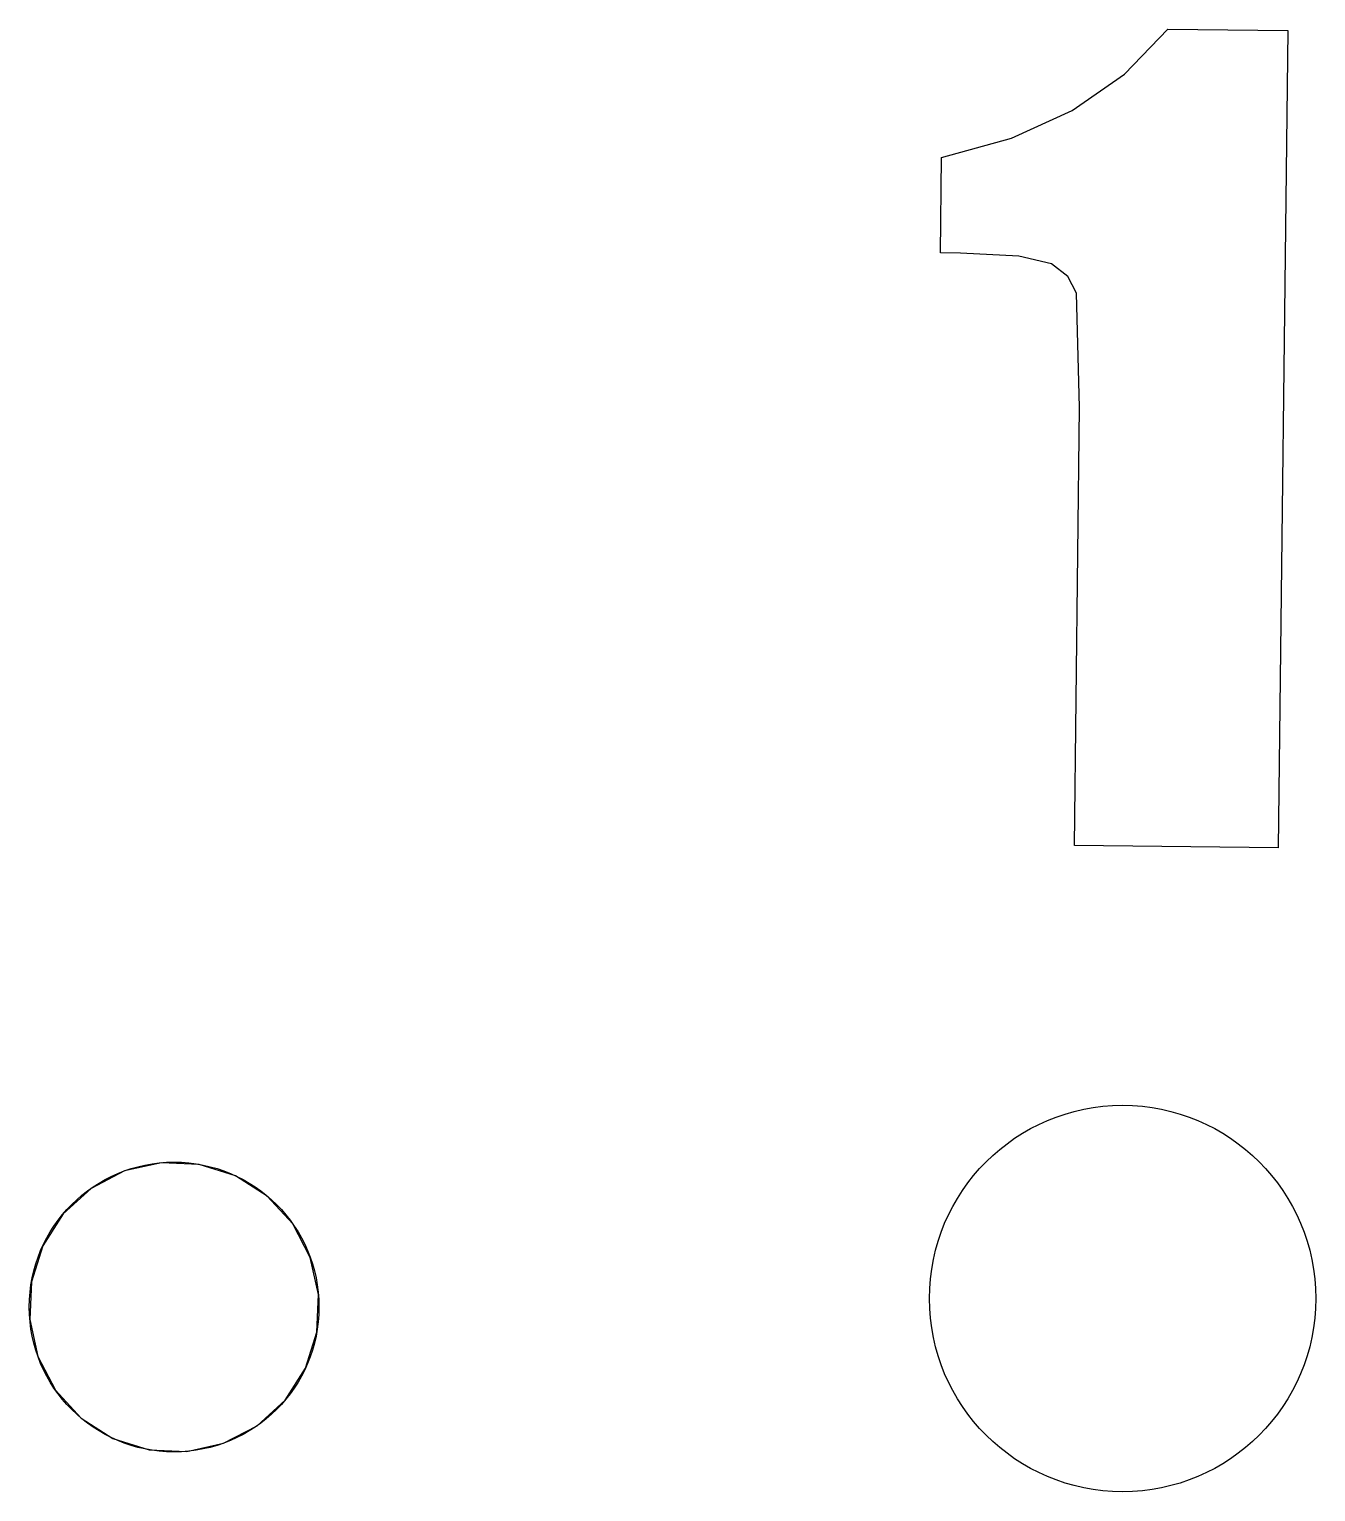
# Model space of a CAD drawing. Header units: millimetres. Extents: x -658 to 1307, y -81 to 472.
# Drawn here: x 663.26 to 676.58, y 326.61 to 341.75 of the extents above; entities that cross this region are included whole.
import ezdxf

# ---------------------------------------------------------------- set-up
doc = ezdxf.new("R2010")
doc.units = ezdxf.units.MM
doc.layers.get('0').update_dxf_attribs({"true_color": 0xffffff})
doc.layers.add('version_135', color=190, linetype='Continuous', true_color=0x9900ff)

# ---------------------------------------------------------------- blocks, each defined once
blk = doc.blocks.new('Group_21')
for p, q in [((79.218, -13.638, 0), (79.667, -13.174, 0)), ((79.218, -13.638, -0.3), (79.667, -13.174, -0.3)), ((79.667, -13.174, 0), (80.911, -13.188, 0)), ((79.667, -13.174, -0.3), (80.911, -13.188, -0.3)), ((79.667, -13.174, 0), (79.667, -13.174, -0.3)), ((80.911, -13.188, 0), (80.812, -21.649, 0)), ((80.911, -13.188, -0.3), (80.812, -21.649, -0.3)), ((80.911, -13.188, 0), (80.911, -13.188, -0.3)), ((78.679, -14.014, 0), (79.218, -13.638, 0)), ((78.679, -14.014, -0.3), (79.218, -13.638, -0.3)), ((79.218, -13.638, 0), (79.218, -13.638, -0.3)), ((78.048, -14.302, 0), (78.679, -14.014, 0)), ((78.048, -14.302, -0.3), (78.679, -14.014, -0.3)), ((78.679, -14.014, 0), (78.679, -14.014, -0.3)), ((77.326, -14.502, 0), (78.048, -14.302, 0)), ((77.326, -14.502, -0.3), (78.048, -14.302, -0.3)), ((78.048, -14.302, 0), (78.048, -14.302, -0.3)), ((77.314, -15.488, 0), (77.326, -14.502, 0)), ((77.314, -15.488, -0.3), (77.326, -14.502, -0.3)), ((77.326, -14.502, 0), (77.326, -14.502, -0.3)), ((77.523, -15.491, 0), (77.314, -15.488, 0)), ((77.523, -15.491, -0.3), (77.314, -15.488, -0.3)), ((77.314, -15.488, 0), (77.314, -15.488, -0.3)), ((78.125, -15.523, 0), (77.523, -15.491, 0)), ((78.125, -15.523, -0.3), (77.523, -15.491, -0.3)), ((77.523, -15.491, 0), (77.523, -15.491, -0.3)), ((78.465, -15.603, 0), (78.125, -15.523, 0)), ((78.465, -15.603, -0.3), (78.125, -15.523, -0.3)), ((78.125, -15.523, 0), (78.125, -15.523, -0.3)), ((78.634, -15.732, 0), (78.465, -15.603, 0)), ((78.634, -15.732, -0.3), (78.465, -15.603, -0.3)), ((78.465, -15.603, 0), (78.465, -15.603, -0.3)), ((78.721, -15.907, 0), (78.634, -15.732, 0)), ((78.721, -15.907, -0.3), (78.634, -15.732, -0.3)), ((78.634, -15.732, 0), (78.634, -15.732, -0.3)), ((78.721, -15.907, 0), (78.721, -15.907, -0.3)), ((78.754, -17.089, 0), (78.754, -17.089, -0.3)), ((80.812, -21.649, 0), (78.701, -21.625, 0)), ((80.812, -21.649, -0.3), (78.701, -21.625, -0.3)), ((78.701, -21.625, 0), (78.701, -21.625, -0.3)), ((80.812, -21.649, 0), (80.812, -21.649, -0.3)), ((79.2, -24.314, 0.001), (79.2, -24.314, -4.499)), ((78.682, -24.383, 0.001), (78.682, -24.383, -4.499)), ((79.718, -24.383, 0.001), (79.718, -24.383, -4.499)), ((78.2, -24.582, 0.001), (78.2, -24.582, -4.499)), ((80.2, -24.582, 0.001), (80.2, -24.582, -4.499)), ((69.248, -24.908, 0), (69.248, -24.908, -4.5)), ((69.639, -24.925, 0), (69.639, -24.925, -4.5)), ((77.786, -24.9, 0.001), (77.786, -24.9, -4.499)), ((80.614, -24.9, 0.001), (80.614, -24.9, -4.499)), ((68.866, -24.993, 0), (68.866, -24.993, -4.5)), ((70.013, -25.043, 0), (70.013, -25.043, -4.5)), ((68.519, -25.174, 0), (68.519, -25.174, -4.5)), ((70.343, -25.253, 0), (70.343, -25.253, -4.5)), ((77.468, -25.314, 0.001), (77.468, -25.314, -4.499)), ((80.932, -25.314, 0.001), (80.932, -25.314, -4.499)), ((68.23, -25.438, 0), (68.23, -25.438, -4.5)), ((70.608, -25.542, 0), (70.608, -25.542, -4.5)), ((68.02, -25.769, 0), (68.019, -25.768, -4.5)), ((70.789, -25.889, 0), (70.788, -25.889, -4.5)), ((77.268, -25.797, 0.001), (77.268, -25.797, -4.499)), ((81.132, -25.797, 0.001), (81.132, -25.797, -4.499)), ((67.902, -26.142, 0), (67.902, -26.142, -4.5)), ((70.873, -26.272, 0), (70.873, -26.272, -4.5)), ((77.2, -26.314, 0.001), (77.2, -26.314, -4.499)), ((81.2, -26.314, 0.001), (81.2, -26.314, -4.499)), ((67.885, -26.533, 0), (67.885, -26.533, -4.5)), ((70.856, -26.663, 0), (70.856, -26.663, -4.5)), ((67.969, -26.915, 0), (67.969, -26.915, -4.5)), ((77.268, -26.832, 0.001), (77.268, -26.832, -4.499)), ((81.132, -26.832, 0.001), (81.132, -26.832, -4.499)), ((70.738, -27.036, 0), (70.738, -27.036, -4.5)), ((68.15, -27.263, 0), (68.15, -27.263, -4.5)), ((70.528, -27.367, 0), (70.528, -27.367, -4.5)), ((77.468, -27.314, 0.001), (77.468, -27.314, -4.499)), ((80.932, -27.314, 0.001), (80.932, -27.314, -4.499)), ((68.415, -27.551, 0), (68.415, -27.551, -4.5)), ((70.239, -27.631, 0), (70.239, -27.631, -4.5)), ((68.745, -27.762, 0), (68.745, -27.762, -4.5)), ((69.892, -27.812, 0), (69.892, -27.812, -4.5)), ((77.786, -27.729, 0.001), (77.786, -27.729, -4.499)), ((80.614, -27.729, 0.001), (80.614, -27.729, -4.499)), ((69.119, -27.88, 0), (69.119, -27.88, -4.5)), ((69.51, -27.897, 0), (69.51, -27.897, -4.5)), ((78.2, -28.046, 0.001), (78.2, -28.046, -4.499)), ((80.2, -28.046, 0.001), (80.2, -28.046, -4.499)), ((78.682, -28.246, 0.001), (78.682, -28.246, -4.499)), ((79.718, -28.246, 0.001), (79.718, -28.246, -4.499)), ((79.2, -28.314, 0.001), (79.2, -28.314, -4.499))]:
    blk.add_line(p, q)
for points in [[(78.701, -21.625, 0), (78.754, -17.089, 0), (78.721, -15.907, 0)], [(78.701, -21.625, -0.3), (78.754, -17.089, -0.3), (78.721, -15.907, -0.3)]]:
    blk.add_polyline3d(points)
blk.add_polyline3d([(70.856, -26.663, 0), (70.873, -26.272, 0), (70.789, -25.889, 0), (70.608, -25.542, 0), (70.343, -25.253, 0), (70.013, -25.043, 0), (69.639, -24.925, 0), (69.248, -24.908, 0), (68.866, -24.993, 0), (68.519, -25.174, 0), (68.23, -25.438, 0), (68.02, -25.769, 0), (67.902, -26.142, 0), (67.885, -26.533, 0), (67.969, -26.915, 0), (68.15, -27.263, 0), (68.415, -27.551, 0), (68.745, -27.762, 0), (69.119, -27.88, 0), (69.51, -27.897, 0), (69.892, -27.812, 0), (70.239, -27.631, 0), (70.528, -27.367, 0), (70.738, -27.036, 0), (70.856, -26.663, 0)], close=True)
at = {"color": 153, "true_color": 0x6495ed}
blk.add_circle((79.2, -26.314, 0.001), 2, dxfattribs=at)
blk.add_circle((79.2, -26.314, -4.499), 2)
at = {"extrusion": (9.5187e-08, 8.17572e-06, 1)}
blk.add_circle((69.379, -26.402, -4.5), 1.5, dxfattribs=at)

msp = doc.modelspace()

# ---------------------------------------------------------------- block references
at = {"layer": 'version_135'}
msp.add_blockref('Group_21', (595.385, 354.922, 0.001), dxfattribs=at)

doc.saveas('drawing.dxf')
